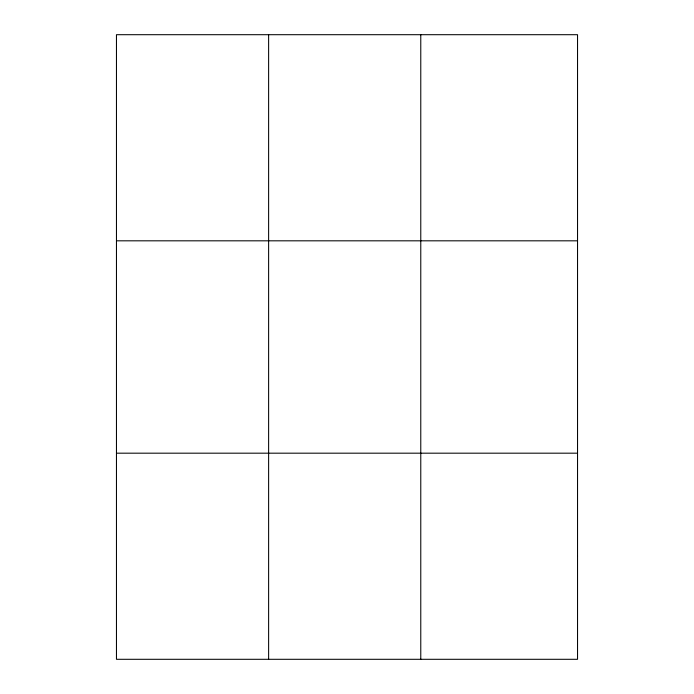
<?xml version="1.0" encoding="UTF-8"?>
<svg xmlns="http://www.w3.org/2000/svg" width="694" height="694" viewBox="0 0 694 694"><rect width="100%" height="100%" fill="white"/><g stroke="black" fill="none" stroke-linecap="round" stroke-linejoin="round"><path stroke-width="1.04" d="M268.621 659.3L268.621 34.7M420.772 659.3L420.772 34.7M116.462 240.818L577.538 240.818M116.462 453.182L577.538 453.182M577.538 556.241L577.538 659.3L116.462 659.3L116.462 34.7L577.538 34.7L577.538 556.241"/></g></svg>
